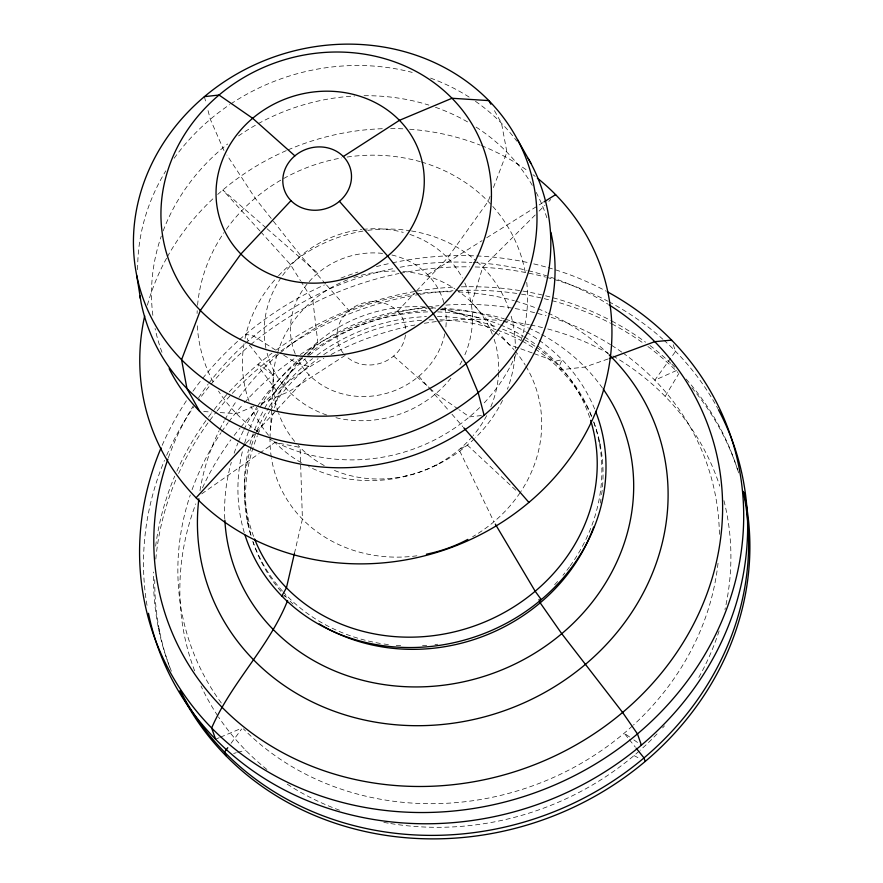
<?xml version="1.0" encoding="UTF-8"?>
<svg xmlns="http://www.w3.org/2000/svg" width="883" height="883" viewBox="0 0 883 883"><rect width="100%" height="100%" fill="white"/><g stroke="black" fill="none" stroke-linecap="round" stroke-linejoin="round"><path stroke-width="0.66" stroke-dasharray="4.42 3.31" d="M270.43 429.999L273.542 373.476M294.425 553.453L302.416 519.105L300.088 447.438L274.977 442.416L260.33 452.703M490.065 196.379L488.133 201.434L447.604 257.88L415.275 292.317M493.431 187.538L506.919 152.185L501.533 123.322L492.857 107.781M665.164 396.401L678.872 373.498M307.913 355.672L317.781 341.997L312.847 300.441L301.269 281.909M231.048 743.287L241.644 728.994M275.518 391.07L294.006 367.626M246.247 443.145L255.54 433.023M256.467 432.008L275.971 410.75M276.898 409.745L309.006 374.745M397.505 311.269L414.337 293.322M535.208 214.966L482.758 267.218L471.809 302.648L495.584 329.293M539.094 211.092L544.921 205.286M548.807 201.412L550.76 199.481M201.732 493.84L259.205 453.487M345.176 355.385L289.061 391.566L259.006 404.182M427.648 274.701L482.085 240.651M486.754 237.726L542.769 202.671M676.444 370.54L654.811 380.198L675.561 351.368L672.062 341.368M215.584 739.226L219.249 737.68M220.474 737.162L241.236 728.409M254.006 406.279L236.478 413.63L218.741 412.504M434.348 465.849L437.416 464.69M608.089 358.973L584.877 367.041L560.396 369.8L559.226 366.445L562.085 359.701L555.12 361.235L533.487 353.41M403.531 476.798L406.335 475.86M233.686 753.431L236.335 752.713M237.659 752.349L245.595 750.186M481.434 415.551L469.447 416.875L459.359 409.9M281.832 596.014L287.03 595.97L287.814 598.21M203.73 411.555L211.92 412.074M451.401 311.401L479.933 318.035M532.206 352.946L509.292 344.657L499.237 333.388M634.005 755.594L640.738 759.093M283.697 355.165L296.533 363.034L308.421 366.29L307.251 362.946L302.648 356.092M275.606 350.076L253.818 336.092L245.805 334.193L247.991 340.441M458.244 409.116L435.827 393.608L431.202 389.502M629.568 736.941L624.182 733.21L628.497 738.574M633.862 739.921L641.4 745.153M266.048 227.869L222.803 190.011L259.845 230.849M267.085 228.774L317.825 273.178M393.608 356.059L430.286 388.675M515.782 490.208L467.328 445.087L459.061 449.657L493.928 521.776M260.772 231.865L290.408 264.536L300.54 280.75M325.65 284.006L300.827 255.838L272.085 219.536M326.544 285.032L349.061 310.584M418.84 376.268L427.515 386.213M429.326 388.288L448.332 410.076M451.953 414.226L462.824 426.677M629.358 739.656L635.385 747.173M271.236 218.476L255.165 198.189L226.92 155.044M276.754 391.003L259.403 367.67L258.178 364.16L273.09 374.889L249.746 345.441A305.209 275.021 -19.3 0 0 198.465 400.275M223.951 150.507L210.32 119.271L207.527 108.631M598.939 440.959L600.109 444.304M247.328 521.467L248.498 524.811M158.421 628.056L159.646 631.555M204.392 96.655L206.136 103.311M723.95 500.639A278.399 250.86 -19.3 0 1 724.954 609.557M719.082 630.97A278.399 250.86 -19.3 0 1 698.376 678.221M664.457 725.848A278.399 250.86 -19.3 0 1 662.636 727.901M657.029 733.95A278.399 250.86 -19.3 0 1 640.208 750.208M639.182 751.124A278.399 250.86 -19.3 0 1 389.524 823.375M388.178 823.144A278.399 250.86 -19.3 0 1 382.792 822.172M339.502 810.208A278.399 250.86 -19.3 0 1 285.982 783.353M266.898 769.468A278.399 250.86 -19.3 0 1 218.498 716.952M217.737 715.804A278.399 250.86 -19.3 0 1 201.037 686.014M194.635 670.837A278.399 250.86 -19.3 0 1 195.794 503.873M202.505 487.802A278.399 250.86 -19.3 0 1 230.916 439.745M234.161 435.451A278.399 250.86 -19.3 0 1 240.077 428.023M240.949 426.975A278.399 250.86 -19.3 0 1 257.571 408.697M261.489 404.822A278.399 250.86 -19.3 0 1 323.862 358.432M331.081 354.524A278.399 250.86 -19.3 0 1 414.911 324.988M424.348 323.288A278.399 250.86 -19.3 0 1 436.588 321.533M437.957 321.368A278.399 250.86 -19.3 0 1 502.118 320.695M503.487 320.838A278.399 250.86 -19.3 0 1 529.303 324.69M530.639 324.955A278.399 250.86 -19.3 0 1 542.548 327.615M547.747 328.951A278.399 250.86 -19.3 0 1 608.299 353.288M612.979 355.937A278.399 250.86 -19.3 0 1 719.766 486.136M169.635 666.996A300.673 270.926 -19.3 0 1 154.757 579.678M155.816 559.082A300.673 270.926 -19.3 0 1 176.468 478.409M178.631 473.465A300.673 270.926 -19.3 0 1 216.291 411.964M217.141 410.904A300.673 270.926 -19.3 0 1 276.489 354.215M280.949 351.004A300.673 270.926 -19.3 0 1 418.719 294.558M420.087 294.337A300.673 270.926 -19.3 0 1 452.979 290.75M458.454 290.485A300.673 270.926 -19.3 0 1 520.087 293.929M521.445 294.138A300.673 270.926 -19.3 0 1 542.913 298.366M544.226 298.675A300.673 270.926 -19.3 0 1 550.771 300.308M552.063 300.661A300.673 270.926 -19.3 0 1 610.65 323.277M611.842 323.906A300.673 270.926 -19.3 0 1 643.398 343.244M647.89 346.511A300.673 270.926 -19.3 0 1 677.934 372.538M691.853 387.78A300.673 270.926 -19.3 0 1 738.519 472.482M171.368 671.179A300.673 270.926 -19.3 0 1 153.609 572.029M155.64 546.158A300.673 270.926 -19.3 0 1 174.713 476.147M176.854 471.202A300.673 270.926 -19.3 0 1 206.114 420.319M208.476 417.063A300.673 270.926 -19.3 0 1 213.377 410.606M214.216 409.535A300.673 270.926 -19.3 0 1 271.975 353.167M276.379 349.911A300.673 270.926 -19.3 0 1 416.136 291.28M417.493 291.048A300.673 270.926 -19.3 0 1 455.86 287.041M461.323 286.843A300.673 270.926 -19.3 0 1 521.577 290.86M522.935 291.081A300.673 270.926 -19.3 0 1 544.314 295.485M545.628 295.816A300.673 270.926 -19.3 0 1 610.617 320.408M611.809 321.026A300.673 270.926 -19.3 0 1 645.55 342.185M649.987 345.518A300.673 270.926 -19.3 0 1 670.903 363.354M671.886 364.293A300.673 270.926 -19.3 0 1 674.8 367.129M686.102 379.061A300.673 270.926 -19.3 0 1 738.497 472.913M623.001 353.012A273.609 246.545 -19.3 0 1 719.424 537.019M718.022 563.199A273.609 246.545 -19.3 0 1 633.464 725.031M632.449 725.969A273.609 246.545 -19.3 0 1 243.388 728.839M221.313 703.023A273.609 246.545 -19.3 0 1 190.264 494.966M192.075 489.712A273.609 246.545 -19.3 0 1 221.026 432.725M221.788 431.588A273.609 246.545 -19.3 0 1 228.079 422.725M228.885 421.655A273.609 246.545 -19.3 0 1 243.52 403.697M244.425 402.67A273.609 246.545 -19.3 0 1 295.794 357.56M300.352 354.48A273.609 246.545 -19.3 0 1 426.666 307.063M428.034 306.887A273.609 246.545 -19.3 0 1 438.983 305.661M445.827 305.11A273.609 246.545 -19.3 0 1 546.003 315.761M551.257 317.361A273.609 246.545 -19.3 0 1 610.517 344.646M611.676 345.374A273.609 246.545 -19.3 0 1 621.897 352.218M147.008 605.341A305.209 275.021 -19.3 0 1 164.492 460.363M166.644 455.341A305.209 275.021 -19.3 0 1 193.697 406.975M250.772 344.58A305.209 275.021 -19.3 0 1 398.973 273.52M400.319 273.255A305.209 275.021 -19.3 0 1 469.723 266.843M475.209 266.964A305.209 275.021 -19.3 0 1 545.539 277.074M546.831 277.417A305.209 275.021 -19.3 0 1 607.692 301.103M608.873 301.732A305.209 275.021 -19.3 0 1 662.824 339.215M663.839 340.121A305.209 275.021 -19.3 0 1 717.769 408.509M162.163 445.352A305.209 275.021 -19.3 0 1 186.655 400.341M192.958 391.202A305.209 275.021 -19.3 0 1 201.876 379.37M202.726 378.31A305.209 275.021 -19.3 0 1 238.565 340.485M239.591 339.569A305.209 275.021 -19.3 0 1 324.37 284.977M340.937 278.09A305.209 275.021 -19.3 0 1 357.902 272.063M376.423 266.622A305.209 275.021 -19.3 0 1 391.026 263.123M392.361 262.836A305.209 275.021 -19.3 0 1 475.385 255.882M476.754 255.938A305.209 275.021 -19.3 0 1 528.476 262.692M533.762 263.885A305.209 275.021 -19.3 0 1 546.842 267.262M548.155 267.626A305.209 275.021 -19.3 0 1 606.113 291.125M168.366 457.747A287.383 258.962 -19.3 0 1 193.3 405.882M198.554 397.714A287.383 258.962 -19.3 0 1 208.002 384.392M208.807 383.321A287.383 258.962 -19.3 0 1 244.602 344.182M245.617 343.255A287.383 258.962 -19.3 0 1 394.745 268.289M400.087 267.251A287.383 258.962 -19.3 0 1 471.853 262.428M473.222 262.505A287.383 258.962 -19.3 0 1 527.085 270.386M528.387 270.706A287.383 258.962 -19.3 0 1 607.912 304.127M199.999 490.672A237.803 214.282 -19.3 0 1 219.139 430.683M219.746 429.447A237.803 214.282 -19.3 0 1 224.227 420.871M224.9 419.657A237.803 214.282 -19.3 0 1 236.622 400.816M239.017 397.427A237.803 214.282 -19.3 0 1 279.138 353.906M280.187 353.012A237.803 214.282 -19.3 0 1 414.624 293.951M415.992 293.774A237.803 214.282 -19.3 0 1 451.588 291.776M458.498 291.975A237.803 214.282 -19.3 0 1 514.336 300.75M515.661 301.125A237.803 214.282 -19.3 0 1 536.709 308.255M538.001 308.763A237.803 214.282 -19.3 0 1 546.919 312.549M548.177 313.123A237.803 214.282 -19.3 0 1 608.133 353.829M224.779 518.796A206.688 186.236 -19.3 0 1 231.313 462.35M234.138 453.222A206.688 186.236 -19.3 0 1 237.869 443.123M238.366 441.886A206.688 186.236 -19.3 0 1 243.311 430.838M243.907 429.624A206.688 186.236 -19.3 0 1 256.865 407.218M257.626 406.092A206.688 186.236 -19.3 0 1 302.869 357.891M307.229 354.558A206.688 186.236 -19.3 0 1 427.703 310.275M440.054 309.801A206.688 186.236 -19.3 0 1 504.259 318.84M505.562 319.238A206.688 186.236 -19.3 0 1 527.283 327.383M528.531 327.935A206.688 186.236 -19.3 0 1 540.606 333.906M541.776 334.536A206.688 186.236 -19.3 0 1 602.46 388.056M593.674 421.842A180.618 162.748 -19.3 0 1 601.168 497.769M600.948 499.116A180.618 162.748 -19.3 0 1 600.23 503.144M293.024 604.027A180.618 162.748 -19.3 0 1 290.099 601.224M286.346 597.394A180.618 162.748 -19.3 0 1 284.514 595.418M280.949 591.378A180.618 162.748 -19.3 0 1 253.09 542.063M251.07 535.462A180.618 162.748 -19.3 0 1 257.361 435.794M257.869 434.546A180.618 162.748 -19.3 0 1 269.591 411.467M270.308 410.297A180.618 162.748 -19.3 0 1 318.079 358.664M323.719 354.646A180.618 162.748 -19.3 0 1 422.129 320.253M429.028 319.889A180.618 162.748 -19.3 0 1 434.513 319.767M439.955 319.812A180.618 162.748 -19.3 0 1 496.047 329.646M497.339 330.099A180.618 162.748 -19.3 0 1 521.091 340.507M522.272 341.147A180.618 162.748 -19.3 0 1 533.983 348.145M535.142 348.906A180.618 162.748 -19.3 0 1 591.632 416.71M593.906 422.405A180.618 162.748 -19.3 0 1 570.286 565.749M569.513 566.82A180.618 162.748 -19.3 0 1 562.935 575.297M557.626 581.478A180.618 162.748 -19.3 0 1 553.917 585.473M437.736 644.237A180.618 162.748 -19.3 0 1 434.977 644.59M426.688 645.407A180.618 162.748 -19.3 0 1 422.538 645.694M400.672 645.694A180.618 162.748 -19.3 0 1 395.22 645.307M388.41 644.601A180.618 162.748 -19.3 0 1 381.655 643.652M380.308 643.431A180.618 162.748 -19.3 0 1 283.344 592.074M282.439 591.069A180.618 162.748 -19.3 0 1 252.814 541.323M250.662 534.767A180.618 162.748 -19.3 0 1 251.18 446.588M251.589 445.275A180.618 162.748 -19.3 0 1 256.18 432.438M256.688 431.202A180.618 162.748 -19.3 0 1 268.41 408.112M269.127 406.942A180.618 162.748 -19.3 0 1 312.538 358.641M316.909 355.308A180.618 162.748 -19.3 0 1 426.478 316.589M437.427 316.434A180.618 162.748 -19.3 0 1 497.471 327.207M502.615 329.16A180.618 162.748 -19.3 0 1 522.272 338.443M524.601 339.745A180.618 162.748 -19.3 0 1 535.109 346.324M536.246 347.107A180.618 162.748 -19.3 0 1 591.511 415.915M244.26 532.57A185.96 167.56 -19.3 0 1 242.803 449.844M244.624 443.2A185.96 167.56 -19.3 0 1 259.414 408.178M260.088 406.975A185.96 167.56 -19.3 0 1 300.584 357.858M304.734 354.359A185.96 167.56 -19.3 0 1 427.107 308.31M428.476 308.266A185.96 167.56 -19.3 0 1 435.319 308.189M442.107 308.355A185.96 167.56 -19.3 0 1 501.93 320.573M503.211 321.081A185.96 167.56 -19.3 0 1 525.275 331.555M526.423 332.218A185.96 167.56 -19.3 0 1 538.067 339.547M539.204 340.33A185.96 167.56 -19.3 0 1 595.12 410.142M253.598 536.411A178.289 160.651 -19.3 0 1 248.564 449.535M249.911 444.259A178.289 160.651 -19.3 0 1 253.156 433.873M254.547 430.054A178.289 160.651 -19.3 0 1 264.017 409.414M264.668 408.222A178.289 160.651 -19.3 0 1 305.341 358.664M309.503 355.209A178.289 160.651 -19.3 0 1 429.513 311.865M437.659 311.92A178.289 160.651 -19.3 0 1 499.237 324.414M500.495 324.922A178.289 160.651 -19.3 0 1 523.288 336.246M524.447 336.953A178.289 160.651 -19.3 0 1 536.875 345.319M537.968 346.136A178.289 160.651 -19.3 0 1 590.208 419.05M525.926 366.213A137.273 123.697 -19.3 0 1 520.815 491.61M520.054 492.747A137.273 123.697 -19.3 0 1 472.626 536.732M416.875 555.804A137.273 123.697 -19.3 0 1 271.5 458.52M271.291 457.184A137.273 123.697 -19.3 0 1 269.999 439.524M270.01 438.156A137.273 123.697 -19.3 0 1 273.156 413.012M274.503 407.825A137.273 123.697 -19.3 0 1 302.306 357.162M303.2 356.147A137.273 123.697 -19.3 0 1 426.191 307.085M431.61 307.615A137.273 123.697 -19.3 0 1 435.65 308.156M440.981 309.039A137.273 123.697 -19.3 0 1 494.226 331.655M495.308 332.45A137.273 123.697 -19.3 0 1 513.917 349.657M514.811 350.694A137.273 123.697 -19.3 0 1 525.23 365.054M494.127 339.271A113.94 102.671 -19.3 0 1 498.674 371.191M498.619 372.549A113.94 102.671 -19.3 0 1 490.716 407.151M486.665 415.672A113.94 102.671 -19.3 0 1 473.156 435.595M472.295 436.599A113.94 102.671 -19.3 0 1 331.489 469.149M324.249 465.573A113.94 102.671 -19.3 0 1 298.222 445.485M294.635 441.39A113.94 102.671 -19.3 0 1 278.653 413.376M278.2 412.107A113.94 102.671 -19.3 0 1 277.085 354.536M277.472 353.2A113.94 102.671 -19.3 0 1 348.708 279.359M353.84 277.516A113.94 102.671 -19.3 0 1 394.966 271.092M402.935 271.467A113.94 102.671 -19.3 0 1 454.712 288.697M455.871 289.469A113.94 102.671 -19.3 0 1 492.295 334.182M511.169 316.213A137.869 124.227 -19.3 0 1 515.297 348.509M514.877 356.71A137.869 124.227 -19.3 0 1 507.416 389.193M502.548 400.407A137.869 124.227 -19.3 0 1 475.374 437.769M474.392 438.719A137.869 124.227 -19.3 0 1 308.586 466.621M301.412 462.791A137.869 124.227 -19.3 0 1 273.09 440.44M268.553 435.297A137.869 124.227 -19.3 0 1 251.004 406.279M249.039 401.202A137.869 124.227 -19.3 0 1 244.017 343.752M245.01 338.487A137.869 124.227 -19.3 0 1 277.604 276.743M278.542 275.75A137.869 124.227 -19.3 0 1 366.423 230.551M367.792 230.364A137.869 124.227 -19.3 0 1 410.131 230.75M411.478 230.971A137.869 124.227 -19.3 0 1 476.025 260.86M477.019 261.743A137.869 124.227 -19.3 0 1 508.696 308.432M147.384 305.154A238.553 214.955 -19.3 0 1 166.655 258.079M167.328 256.865A238.553 214.955 -19.3 0 1 213.653 198.112M217.671 194.448A238.553 214.955 -19.3 0 1 286.765 150.408M288.013 149.878A238.553 214.955 -19.3 0 1 382.46 128.708M390.661 128.565A238.553 214.955 -19.3 0 1 404.237 128.896M409.679 129.238A238.553 214.955 -19.3 0 1 480.131 145.11M481.423 145.618A238.553 214.955 -19.3 0 1 528.531 171.401M532.99 174.702A238.553 214.955 -19.3 0 1 535.186 176.401M137.671 269.657A208.73 188.09 -19.3 0 1 165.816 170.872M174.172 158.256A208.73 188.09 -19.3 0 1 229.723 104.635M230.86 103.885A208.73 188.09 -19.3 0 1 412.206 72.406M430.584 78.123A208.73 188.09 -19.3 0 1 470.893 98.223M475.473 101.313A208.73 188.09 -19.3 0 1 516.842 141.181M444.955 307.185A78.719 70.938 -19.3 0 1 445.705 328.476M444.8 333.829A78.719 70.938 -19.3 0 1 375.209 395.705A78.719 70.938 -19.3 0 1 295.662 354.933M295.154 353.697A78.719 70.938 -19.3 0 1 308.277 282.659M309.16 281.644A78.719 70.938 -19.3 0 1 382.637 253.41M391.886 254.999A78.719 70.938 -19.3 0 1 444.381 304.602M343.344 353.321A34.713 31.28 -19.3 0 1 360.054 304.138A34.713 31.28 -19.3 0 1 405.65 329.657M405.463 334.977A34.713 31.28 -19.3 0 1 381.909 362.77A34.713 31.28 -19.3 0 1 346.026 356.213M464.8 282.913A105.198 94.79 -19.3 0 1 464.359 355.981M461.986 360.948A105.198 94.79 -19.3 0 1 458.619 367.008M450.849 378.189A105.198 94.79 -19.3 0 1 333.421 417.063M326.787 415.043A105.198 94.79 -19.3 0 1 266.843 352.185M265.926 348.167A105.198 94.79 -19.3 0 1 281.026 277.759M282.615 275.485A105.198 94.79 -19.3 0 1 361.666 229.536M363.034 229.381A105.198 94.79 -19.3 0 1 403.233 232.395M409.878 234.414A105.198 94.79 -19.3 0 1 462.372 277.99M161.986 352.284A203.896 183.719 -19.3 0 1 155.088 328.52M152.858 315.341A203.896 183.719 -19.3 0 1 161.291 236.081M163.167 230.893A203.896 183.719 -19.3 0 1 227.648 143.995M238.542 135.905A203.896 183.719 -19.3 0 1 257.074 124.315M258.266 123.653A203.896 183.719 -19.3 0 1 354.58 96.026M364.05 95.717A203.896 183.719 -19.3 0 1 428.873 105.099M435.451 107.273A203.896 183.719 -19.3 0 1 467.824 122.053M476.08 127.086A203.896 183.719 -19.3 0 1 532.294 185.353M536.169 192.362A203.896 183.719 -19.3 0 1 547.272 219.028M421.599 162.064A166.986 150.474 -19.3 0 1 525.595 274.293M526.732 282.394A166.986 150.474 -19.3 0 1 520.683 341.489M516.058 354.061A166.986 150.474 -19.3 0 1 483.531 403.608M479.657 407.56A166.986 150.474 -19.3 0 1 269.635 438.972M258.145 431.809A166.986 150.474 -19.3 0 1 218.52 391.092M213.035 381.721A166.986 150.474 -19.3 0 1 197.218 324.458M197.097 313.443A166.986 150.474 -19.3 0 1 197.207 310.706M197.571 305.242A166.986 150.474 -19.3 0 1 223.94 232.682M226.247 229.37A166.986 150.474 -19.3 0 1 341.743 157.902M347.129 157.042A166.986 150.474 -19.3 0 1 420.308 161.688"/><path stroke-width="1.32" d="M294.425 553.453L286.445 587.791L281.832 596.014M287.615 600.539C269.172 646.985 231.434 682.371 211.644 727.978L215.584 739.226M227.781 747.691L224.525 752.095L225.75 755.594M196.103 497.791L245.319 444.149M290.993 200.64L240.882 254.017L200.353 310.474L181.578 359.712L186.953 388.575L199.635 411.29M343.31 156.523L399.436 120.331L452.008 98.267L488.851 100.607L490.849 104.194M543.939 201.942L555.617 194.646M609.38 358.531L654.767 341.666L671.621 340.121M204.392 96.655A203.896 183.719 -19.3 0 1 533.674 184.724A203.896 183.719 -19.3 0 1 267.571 409.105A203.896 183.719 -19.3 0 1 204.392 96.655L219.039 95.033A166.986 150.474 -19.3 0 1 488.718 167.152A166.986 150.474 -19.3 0 1 270.783 350.926A166.986 150.474 -19.3 0 1 219.039 95.033L252.659 118.289L294.878 155.849A34.713 31.28 -19.3 0 1 350.937 170.838A34.713 31.28 -19.3 0 1 305.628 209.05A34.713 31.28 -19.3 0 1 294.878 155.849M339.425 201.313L387.659 256.059L433.321 313.719L466.025 363.675L478.167 392.626L484.094 415.253M463.73 427.714L528.917 502.427M636.246 748.254L643.994 757.923L645.23 761.422M541.268 599.623L535.175 591.246L495.33 524.127M517.471 139.58L530.838 163.223M641.4 745.153L637.46 733.905L622.603 712.449L561.743 633.696L540.186 602.824L539.016 599.48M136.755 275.606L141.07 302.472A208.73 188.09 -19.3 0 0 410.617 431.953A208.73 188.09 -19.3 0 0 528.2 158.454M743.85 492.239A300.673 270.926 -19.3 0 1 542.416 820.053A300.673 270.926 -19.3 0 1 179.834 690.881M743.199 491.389A300.673 270.926 -19.3 0 1 541.908 816.3A300.673 270.926 -19.3 0 1 180.43 691.025M718.409 409.701A305.209 275.021 -19.3 0 1 538.475 804.148A305.209 275.021 -19.3 0 1 148.487 613.31M607.294 291.754A305.209 275.021 -19.3 0 1 704.733 654.811A305.209 275.021 -19.3 0 1 311.169 792.504A305.209 275.021 -19.3 0 1 161.081 447.858M609.071 304.856A287.383 258.962 -19.3 0 1 682.868 643.045A287.383 258.962 -19.3 0 1 320.739 769.612A287.383 258.962 -19.3 0 1 167.902 459.05M609.104 354.778A237.803 214.282 -19.3 0 1 503.763 710.903A237.803 214.282 -19.3 0 1 198.863 498.763M603.255 389.171A206.688 186.236 -19.3 0 1 489.91 674.402A206.688 186.236 -19.3 0 1 224.856 520.164M593.663 527.03A180.618 162.748 -19.3 0 1 319.282 623.917M595.628 411.423A185.96 167.56 -19.3 0 1 477.846 635.837A185.96 167.56 -19.3 0 1 245.066 535.208M590.628 420.352A178.289 160.651 -19.3 0 1 474.337 625.97A178.289 160.651 -19.3 0 1 254.58 538.961M467.813 539.403A137.273 123.697 -19.3 0 1 426.401 554.204M537.361 178.123A238.553 214.955 -19.3 0 1 447.063 549.038A238.553 214.955 -19.3 0 1 144.691 315.915M140.309 298.465A208.73 188.09 -19.3 0 1 139.856 295.772M550.882 232.295A203.896 183.719 -19.3 0 1 415.341 454.668A203.896 183.719 -19.3 0 1 169.139 368.686M285.253 279.514A105.198 94.79 -19.3 0 0 422.56 163.73A105.198 94.79 -19.3 0 0 252.659 118.289A105.198 94.79 -19.3 0 0 285.253 279.514"/></g></svg>
